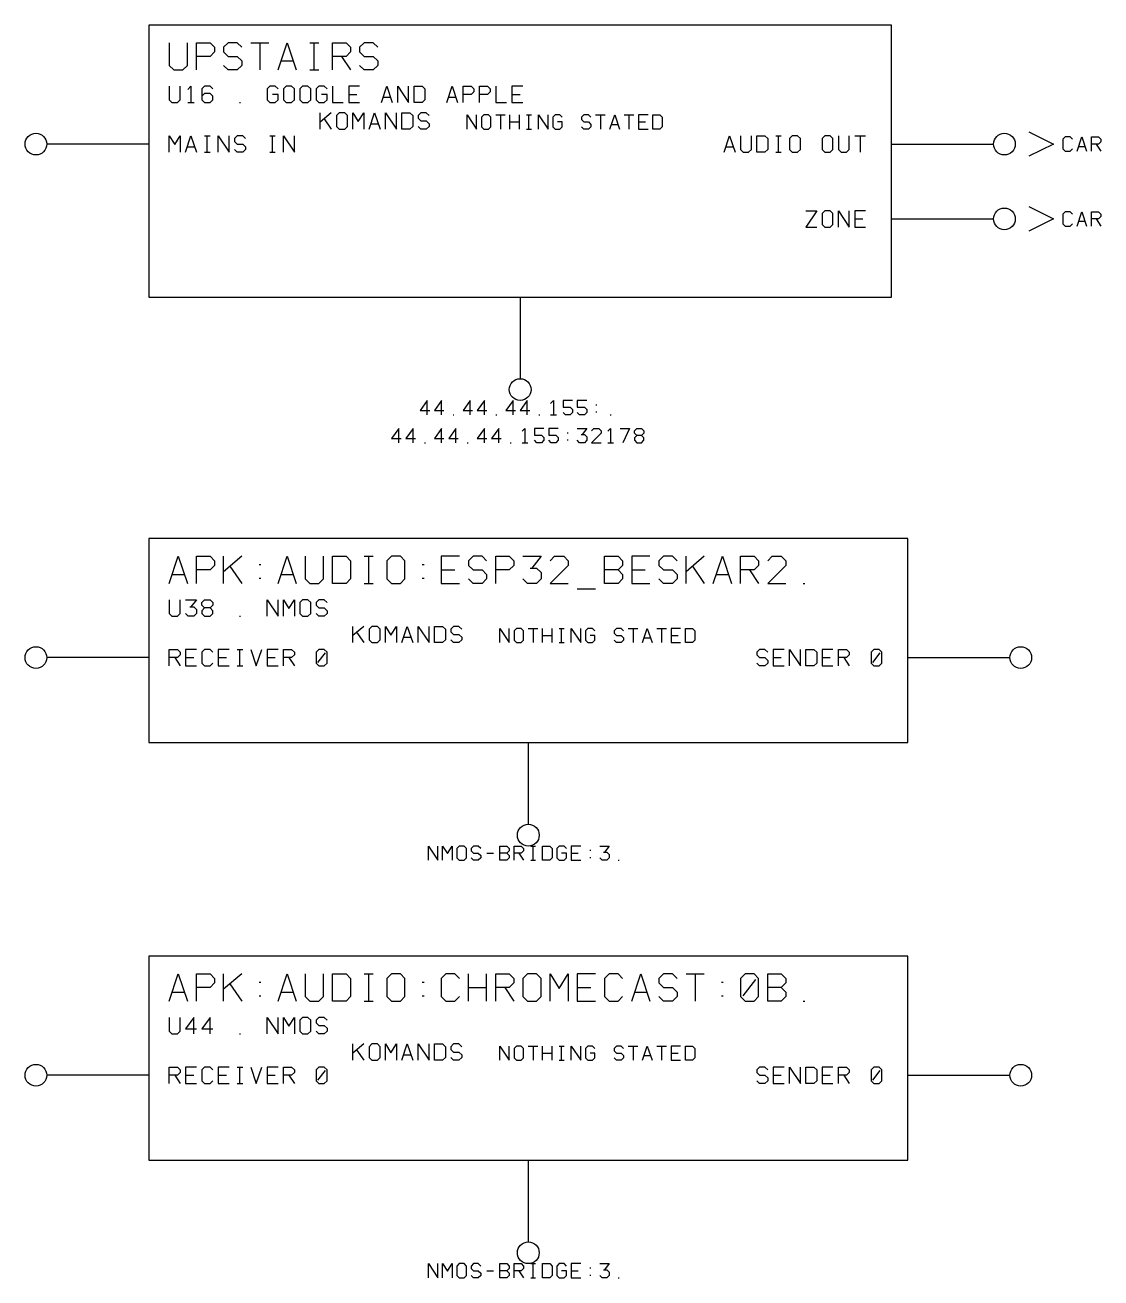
# Model space of a CAD drawing. Header units: millimetres. Extents: x 10 to 2534, y 10 to 1372.
# Drawn here: x 862.3 to 1020.5, y 1009.9 to 1194.1 of the extents above; entities that cross this region are included whole.
import ezdxf

# ---------------------------------------------------------------- set-up
doc = ezdxf.new("R2010")
doc.units = ezdxf.units.MM
for name, color, linetype, lineweight in [('DEVICE', 7, 'CONTINUOUS', 25), ('LABEL', 8, 'CONTINUOUS', 25), ('PANE', 250, 'CONTINUOUS', 25), ('POINT', 4, 'CONTINUOUS', 25), ('PORT_BUS', 5, 'CONTINUOUS', 25), ('PORT_IN', 3, 'CONTINUOUS', 25), ('PORT_OUT', 30, 'CONTINUOUS', 25), ('PORTAL', 2, 'CONTINUOUS', 25)]:
    doc.layers.add(name, color=color, linetype=linetype, lineweight=lineweight)

msp = doc.modelspace()

# ---------------------------------------------------------------- linework, layer by layer
at = {"layer": 'DEVICE'}
for points in [[(880.5, 1154.1), (989.7, 1154.1), (989.7, 1194.1), (880.5, 1194.1)], [(880.5, 1088.6), (992.1, 1088.6), (992.1, 1118.6), (880.5, 1118.6)], [(880.5, 1027.2), (992.1, 1027.2), (992.1, 1057.2), (880.5, 1057.2)]]:
    msp.add_lwpolyline(points, close=True, dxfattribs=at)
at = {"layer": 'LABEL'}
for points in [[(883.5, 1191.5), (883.5, 1188.166667), (884.166667, 1187.5), (885.5, 1187.5), (886.166667, 1188.166667), (886.166667, 1191.5)], [(887.5, 1187.5), (887.5, 1191.5), (889.5, 1191.5), (890.166667, 1190.833333), (890.166667, 1190.166667), (889.5, 1189.5), (887.5, 1189.5)], [(894.166667, 1190.833333), (893.5, 1191.5), (892.166667, 1191.5), (891.5, 1190.833333), (891.5, 1190.166667), (892.166667, 1189.5), (893.5, 1189.5), (894.166667, 1188.833333), (894.166667, 1188.166667), (893.5, 1187.5), (892.166667, 1187.5), (891.5, 1188.166667)], [(895.5, 1191.5), (898.166667, 1191.5)], [(896.833333, 1191.5), (896.833333, 1187.5)], [(899.5, 1187.5), (900.833333, 1191.5), (902.166667, 1187.5)], [(904.166667, 1191.5), (905.5, 1191.5)], [(904.833333, 1187.5), (904.833333, 1191.5)], [(907.5, 1187.5), (907.5, 1191.5), (909.5, 1191.5), (910.166667, 1190.833333), (910.166667, 1190.166667), (909.5, 1189.5), (907.5, 1189.5)], [(914.166667, 1190.833333), (913.5, 1191.5), (912.166667, 1191.5), (911.5, 1190.833333), (911.5, 1190.166667), (912.166667, 1189.5), (913.5, 1189.5), (914.166667, 1188.833333), (914.166667, 1188.166667), (913.5, 1187.5), (912.166667, 1187.5), (911.5, 1188.166667)], [(899.966667, 1188.833333), (901.7, 1188.833333)], [(908.833333, 1189.5), (910.166667, 1187.5)], [(904.166667, 1187.5), (905.5, 1187.5)], [(883.5, 1185.1), (883.5, 1183.1), (883.9, 1182.7), (884.7, 1182.7), (885.1, 1183.1), (885.1, 1185.1)], [(886.22, 1184.62), (886.7, 1185.1), (886.7, 1182.7)], [(889.9, 1184.7), (889.5, 1185.1), (888.7, 1185.1), (888.3, 1184.7), (888.3, 1183.1), (888.7, 1182.7), (889.5, 1182.7), (889.9, 1183.1), (889.9, 1183.66), (889.5, 1184.06), (888.7, 1184.06), (888.3, 1183.66)], [(899.5, 1184.7), (899.1, 1185.1), (898.3, 1185.1), (897.9, 1184.7), (897.9, 1183.1), (898.3, 1182.7), (899.1, 1182.7), (899.5, 1183.1), (899.5, 1183.9), (898.7, 1183.9)], [(900.7, 1182.7), (901.5, 1182.7), (901.9, 1183.1), (901.9, 1184.7), (901.5, 1185.1), (900.7, 1185.1), (900.3, 1184.7), (900.3, 1183.1), (900.7, 1182.7)], [(903.1, 1182.7), (903.9, 1182.7), (904.3, 1183.1), (904.3, 1184.7), (903.9, 1185.1), (903.1, 1185.1), (902.7, 1184.7), (902.7, 1183.1), (903.1, 1182.7)], [(906.7, 1184.7), (906.3, 1185.1), (905.5, 1185.1), (905.1, 1184.7), (905.1, 1183.1), (905.5, 1182.7), (906.3, 1182.7), (906.7, 1183.1), (906.7, 1183.9), (905.9, 1183.9)], [(907.5, 1185.1), (907.5, 1182.7), (909.1, 1182.7)], [(911.5, 1185.1), (909.9, 1185.1), (909.9, 1182.7), (911.5, 1182.7)], [(914.7, 1182.7), (915.5, 1185.1), (916.3, 1182.7)], [(917.1, 1182.7), (917.1, 1185.1), (918.7, 1182.7), (918.7, 1185.1)], [(919.5, 1182.7), (919.5, 1185.1), (920.7, 1185.1), (921.1, 1184.7), (921.1, 1183.1), (920.7, 1182.7), (919.5, 1182.7)], [(924.3, 1182.7), (925.1, 1185.1), (925.9, 1182.7)], [(926.7, 1182.7), (926.7, 1185.1), (927.9, 1185.1), (928.3, 1184.7), (928.3, 1184.3), (927.9, 1183.9), (926.7, 1183.9)], [(929.1, 1182.7), (929.1, 1185.1), (930.3, 1185.1), (930.7, 1184.7), (930.7, 1184.3), (930.3, 1183.9), (929.1, 1183.9)], [(931.5, 1185.1), (931.5, 1182.7), (933.1, 1182.7)], [(935.5, 1185.1), (933.9, 1185.1), (933.9, 1182.7), (935.5, 1182.7)], [(886.22, 1182.7), (887.18, 1182.7)], [(893.82, 1182.7), (893.98, 1182.7)], [(909.9, 1183.9), (911.1, 1183.9)], [(914.98, 1183.5), (916.02, 1183.5)], [(924.58, 1183.5), (925.62, 1183.5)], [(933.9, 1183.9), (935.1, 1183.9)], [(883.5, 1175.4), (883.5, 1177.8), (884.3, 1176.52), (885.1, 1177.8), (885.1, 1175.4)], [(885.9, 1175.4), (886.7, 1177.8), (887.5, 1175.4)], [(888.7, 1177.8), (889.5, 1177.8)], [(889.1, 1175.4), (889.1, 1177.8)], [(890.7, 1175.4), (890.7, 1177.8), (892.3, 1175.4), (892.3, 1177.8)], [(894.7, 1177.4), (894.3, 1177.8), (893.5, 1177.8), (893.1, 1177.4), (893.1, 1177), (893.5, 1176.6), (894.3, 1176.6), (894.7, 1176.2), (894.7, 1175.8), (894.3, 1175.4), (893.5, 1175.4), (893.1, 1175.8)], [(898.3, 1177.8), (899.1, 1177.8)], [(898.7, 1175.4), (898.7, 1177.8)], [(900.3, 1175.4), (900.3, 1177.8), (901.9, 1175.4), (901.9, 1177.8)], [(965.1, 1175.4), (965.9, 1177.8), (966.7, 1175.4)], [(967.5, 1177.8), (967.5, 1175.8), (967.9, 1175.4), (968.7, 1175.4), (969.1, 1175.8), (969.1, 1177.8)], [(969.9, 1175.4), (969.9, 1177.8), (971.1, 1177.8), (971.5, 1177.4), (971.5, 1175.8), (971.1, 1175.4), (969.9, 1175.4)], [(972.7, 1177.8), (973.5, 1177.8)], [(973.1, 1175.4), (973.1, 1177.8)], [(975.1, 1175.4), (975.9, 1175.4), (976.3, 1175.8), (976.3, 1177.4), (975.9, 1177.8), (975.1, 1177.8), (974.7, 1177.4), (974.7, 1175.8), (975.1, 1175.4)], [(979.9, 1175.4), (980.7, 1175.4), (981.1, 1175.8), (981.1, 1177.4), (980.7, 1177.8), (979.9, 1177.8), (979.5, 1177.4), (979.5, 1175.8), (979.9, 1175.4)], [(981.9, 1177.8), (981.9, 1175.8), (982.3, 1175.4), (983.1, 1175.4), (983.5, 1175.8), (983.5, 1177.8)], [(984.3, 1177.8), (985.9, 1177.8)], [(985.1, 1177.8), (985.1, 1175.4)], [(886.18, 1176.2), (887.22, 1176.2)], [(888.7, 1175.4), (889.5, 1175.4)], [(898.3, 1175.4), (899.1, 1175.4)], [(965.38, 1176.2), (966.42, 1176.2)], [(972.7, 1175.4), (973.5, 1175.4)], [(977.1, 1166.8), (978.7, 1166.8), (977.1, 1164.4), (978.7, 1164.4)], [(979.9, 1164.4), (980.7, 1164.4), (981.1, 1164.8), (981.1, 1166.4), (980.7, 1166.8), (979.9, 1166.8), (979.5, 1166.4), (979.5, 1164.8), (979.9, 1164.4)], [(981.9, 1164.4), (981.9, 1166.8), (983.5, 1164.4), (983.5, 1166.8)], [(985.9, 1166.8), (984.3, 1166.8), (984.3, 1164.4), (985.9, 1164.4)], [(984.3, 1165.6), (985.5, 1165.6)], [(921.45, 1136.8), (921.45, 1138.9), (920.4, 1137.43), (921.8, 1137.43)], [(923.55, 1136.8), (923.55, 1138.9), (922.5, 1137.43), (923.9, 1137.43)], [(927.75, 1136.8), (927.75, 1138.9), (926.7, 1137.43), (928.1, 1137.43)], [(929.85, 1136.8), (929.85, 1138.9), (928.8, 1137.43), (930.2, 1137.43)], [(934.05, 1136.8), (934.05, 1138.9), (933, 1137.43), (934.4, 1137.43)], [(936.15, 1136.8), (936.15, 1138.9), (935.1, 1137.43), (936.5, 1137.43)], [(939.58, 1138.48), (940, 1138.9), (940, 1136.8)], [(942.8, 1138.9), (941.4, 1138.9), (941.4, 1137.92), (942.45, 1137.92), (942.8, 1137.57), (942.8, 1137.15), (942.45, 1136.8), (941.75, 1136.8), (941.4, 1137.15)], [(944.9, 1138.9), (943.5, 1138.9), (943.5, 1137.92), (944.55, 1137.92), (944.9, 1137.57), (944.9, 1137.15), (944.55, 1136.8), (943.85, 1136.8), (943.5, 1137.15)], [(925.23, 1136.8), (925.37, 1136.8)], [(931.53, 1136.8), (931.67, 1136.8)], [(937.83, 1136.8), (937.97, 1136.8)], [(939.58, 1136.8), (940.42, 1136.8)], [(946.23, 1138.27), (946.37, 1138.27)], [(946.23, 1137.22), (946.37, 1137.22)], [(948.33, 1136.8), (948.47, 1136.8)], [(883.5, 1112), (884.833333, 1116), (886.166667, 1112)], [(887.5, 1112), (887.5, 1116), (889.5, 1116), (890.166667, 1115.333333), (890.166667, 1114.666667), (889.5, 1114), (887.5, 1114)], [(891.5, 1112), (891.5, 1116)], [(894.166667, 1116), (891.5, 1113.733333)], [(892.433333, 1114.533333), (894.166667, 1112)], [(896.7, 1114.8), (896.966667, 1114.8)], [(899.5, 1112), (900.833333, 1116), (902.166667, 1112)], [(903.5, 1116), (903.5, 1112.666667), (904.166667, 1112), (905.5, 1112), (906.166667, 1112.666667), (906.166667, 1116)], [(907.5, 1112), (907.5, 1116), (909.5, 1116), (910.166667, 1115.333333), (910.166667, 1112.666667), (909.5, 1112), (907.5, 1112)], [(912.166667, 1116), (913.5, 1116)], [(912.833333, 1112), (912.833333, 1116)], [(916.166667, 1112), (917.5, 1112), (918.166667, 1112.666667), (918.166667, 1115.333333), (917.5, 1116), (916.166667, 1116), (915.5, 1115.333333), (915.5, 1112.666667), (916.166667, 1112)], [(920.7, 1114.8), (920.966667, 1114.8)], [(926.166667, 1116), (923.5, 1116), (923.5, 1112), (926.166667, 1112)], [(930.166667, 1115.333333), (929.5, 1116), (928.166667, 1116), (927.5, 1115.333333), (927.5, 1114.666667), (928.166667, 1114), (929.5, 1114), (930.166667, 1113.333333), (930.166667, 1112.666667), (929.5, 1112), (928.166667, 1112), (927.5, 1112.666667)], [(931.5, 1112), (931.5, 1116), (933.5, 1116), (934.166667, 1115.333333), (934.166667, 1114.666667), (933.5, 1114), (931.5, 1114)], [(935.5, 1116), (938.166667, 1116), (936.833333, 1114.266667)], [(939.5, 1115.333333), (940.166667, 1116), (941.5, 1116), (942.166667, 1115.333333), (942.166667, 1114.666667), (939.5, 1112), (942.166667, 1112)], [(947.5, 1112), (947.5, 1116), (949.5, 1116), (950.166667, 1115.333333), (950.166667, 1114.666667), (949.5, 1114), (947.5, 1114)], [(954.166667, 1116), (951.5, 1116), (951.5, 1112), (954.166667, 1112)], [(958.166667, 1115.333333), (957.5, 1116), (956.166667, 1116), (955.5, 1115.333333), (955.5, 1114.666667), (956.166667, 1114), (957.5, 1114), (958.166667, 1113.333333), (958.166667, 1112.666667), (957.5, 1112), (956.166667, 1112), (955.5, 1112.666667)], [(959.5, 1112), (959.5, 1116)], [(962.166667, 1116), (959.5, 1113.733333)], [(960.433333, 1114.533333), (962.166667, 1112)], [(963.5, 1112), (964.833333, 1116), (966.166667, 1112)], [(967.5, 1112), (967.5, 1116), (969.5, 1116), (970.166667, 1115.333333), (970.166667, 1114.666667), (969.5, 1114), (967.5, 1114)], [(971.5, 1115.333333), (972.166667, 1116), (973.5, 1116), (974.166667, 1115.333333), (974.166667, 1114.666667), (971.5, 1112), (974.166667, 1112)], [(883.966667, 1113.333333), (885.7, 1113.333333)], [(896.7, 1112.8), (896.966667, 1112.8)], [(899.966667, 1113.333333), (901.7, 1113.333333)], [(920.7, 1112.8), (920.966667, 1112.8)], [(923.5, 1114), (925.5, 1114)], [(936.566667, 1114.266667), (937.5, 1114.266667), (938.166667, 1113.6), (938.166667, 1112.666667), (937.5, 1112), (936.166667, 1112), (935.5, 1112.666667)], [(949.5, 1114), (950.166667, 1113.333333), (950.166667, 1112.666667), (949.5, 1112), (947.5, 1112)], [(951.5, 1114), (953.5, 1114)], [(963.966667, 1113.333333), (965.7, 1113.333333)], [(968.833333, 1114), (970.166667, 1112)], [(912.166667, 1112), (913.5, 1112)], [(943.5, 1111.2), (946.166667, 1111.2)], [(976.7, 1112), (976.966667, 1112)], [(883.5, 1109.6), (883.5, 1107.6), (883.9, 1107.2), (884.7, 1107.2), (885.1, 1107.6), (885.1, 1109.6)], [(885.9, 1109.6), (887.5, 1109.6), (886.7, 1108.56)], [(888.7, 1108.4), (888.3, 1108.8), (888.3, 1109.2), (888.7, 1109.6), (889.5, 1109.6), (889.9, 1109.2), (889.9, 1108.8), (889.5, 1108.4), (888.7, 1108.4), (888.3, 1108), (888.3, 1107.6), (888.7, 1107.2), (889.5, 1107.2), (889.9, 1107.6), (889.9, 1108), (889.5, 1108.4)], [(897.9, 1107.2), (897.9, 1109.6), (899.5, 1107.2), (899.5, 1109.6)], [(900.3, 1107.2), (900.3, 1109.6), (901.1, 1108.32), (901.9, 1109.6), (901.9, 1107.2)], [(903.1, 1107.2), (903.9, 1107.2), (904.3, 1107.6), (904.3, 1109.2), (903.9, 1109.6), (903.1, 1109.6), (902.7, 1109.2), (902.7, 1107.6), (903.1, 1107.2)], [(906.7, 1109.2), (906.3, 1109.6), (905.5, 1109.6), (905.1, 1109.2), (905.1, 1108.8), (905.5, 1108.4), (906.3, 1108.4), (906.7, 1108), (906.7, 1107.6), (906.3, 1107.2), (905.5, 1107.2), (905.1, 1107.6)], [(886.54, 1108.56), (887.1, 1108.56), (887.5, 1108.16), (887.5, 1107.6), (887.1, 1107.2), (886.3, 1107.2), (885.9, 1107.6)], [(893.82, 1107.2), (893.98, 1107.2)], [(883.5, 1099.9), (883.5, 1102.3), (884.7, 1102.3), (885.1, 1101.9), (885.1, 1101.5), (884.7, 1101.1), (883.5, 1101.1)], [(887.5, 1102.3), (885.9, 1102.3), (885.9, 1099.9), (887.5, 1099.9)], [(889.9, 1101.9), (889.5, 1102.3), (888.7, 1102.3), (888.3, 1101.9), (888.3, 1100.3), (888.7, 1099.9), (889.5, 1099.9), (889.9, 1100.3)], [(892.3, 1102.3), (890.7, 1102.3), (890.7, 1099.9), (892.3, 1099.9)], [(893.5, 1102.3), (894.3, 1102.3)], [(893.9, 1099.9), (893.9, 1102.3)], [(895.5, 1102.3), (896.3, 1099.9), (897.1, 1102.3)], [(899.5, 1102.3), (897.9, 1102.3), (897.9, 1099.9), (899.5, 1099.9)], [(900.3, 1099.9), (900.3, 1102.3), (901.5, 1102.3), (901.9, 1101.9), (901.9, 1101.5), (901.5, 1101.1), (900.3, 1101.1)], [(905.5, 1099.9), (906.3, 1099.9), (906.7, 1100.3), (906.7, 1101.9), (906.3, 1102.3), (905.5, 1102.3), (905.1, 1101.9), (905.1, 1100.3), (905.5, 1099.9)], [(905.34, 1100.38), (906.46, 1101.82)], [(971.5, 1101.9), (971.1, 1102.3), (970.3, 1102.3), (969.9, 1101.9), (969.9, 1101.5), (970.3, 1101.1), (971.1, 1101.1), (971.5, 1100.7), (971.5, 1100.3), (971.1, 1099.9), (970.3, 1099.9), (969.9, 1100.3)], [(973.9, 1102.3), (972.3, 1102.3), (972.3, 1099.9), (973.9, 1099.9)], [(974.7, 1099.9), (974.7, 1102.3), (976.3, 1099.9), (976.3, 1102.3)], [(977.1, 1099.9), (977.1, 1102.3), (978.3, 1102.3), (978.7, 1101.9), (978.7, 1100.3), (978.3, 1099.9), (977.1, 1099.9)], [(981.1, 1102.3), (979.5, 1102.3), (979.5, 1099.9), (981.1, 1099.9)], [(981.9, 1099.9), (981.9, 1102.3), (983.1, 1102.3), (983.5, 1101.9), (983.5, 1101.5), (983.1, 1101.1), (981.9, 1101.1)], [(987.1, 1099.9), (987.9, 1099.9), (988.3, 1100.3), (988.3, 1101.9), (987.9, 1102.3), (987.1, 1102.3), (986.7, 1101.9), (986.7, 1100.3), (987.1, 1099.9)], [(986.94, 1100.38), (988.06, 1101.82)], [(884.3, 1101.1), (885.1, 1099.9)], [(885.9, 1101.1), (887.1, 1101.1)], [(890.7, 1101.1), (891.9, 1101.1)], [(893.5, 1099.9), (894.3, 1099.9)], [(897.9, 1101.1), (899.1, 1101.1)], [(901.1, 1101.1), (901.9, 1099.9)], [(972.3, 1101.1), (973.5, 1101.1)], [(979.5, 1101.1), (980.7, 1101.1)], [(982.7, 1101.1), (983.5, 1099.9)], [(921.6, 1071.3), (921.6, 1073.4), (923, 1071.3), (923, 1073.4)], [(923.7, 1071.3), (923.7, 1073.4), (924.4, 1072.28), (925.1, 1073.4), (925.1, 1071.3)], [(926.15, 1071.3), (926.85, 1071.3), (927.2, 1071.65), (927.2, 1073.05), (926.85, 1073.4), (926.15, 1073.4), (925.8, 1073.05), (925.8, 1071.65), (926.15, 1071.3)], [(929.3, 1073.05), (928.95, 1073.4), (928.25, 1073.4), (927.9, 1073.05), (927.9, 1072.7), (928.25, 1072.35), (928.95, 1072.35), (929.3, 1072), (929.3, 1071.65), (928.95, 1071.3), (928.25, 1071.3), (927.9, 1071.65)], [(930.21, 1072.35), (931.19, 1072.35)], [(932.1, 1071.3), (932.1, 1073.4), (933.15, 1073.4), (933.5, 1073.05), (933.5, 1072.7), (933.15, 1072.35), (932.1, 1072.35)], [(933.15, 1072.35), (933.5, 1072), (933.5, 1071.65), (933.15, 1071.3), (932.1, 1071.3)], [(934.2, 1071.3), (934.2, 1073.4), (935.25, 1073.4), (935.6, 1073.05), (935.6, 1072.7), (935.25, 1072.35), (934.2, 1072.35)], [(934.9, 1072.35), (935.6, 1071.3)], [(936.65, 1073.4), (937.35, 1073.4)], [(937, 1071.3), (937, 1073.4)], [(938.4, 1071.3), (938.4, 1073.4), (939.45, 1073.4), (939.8, 1073.05), (939.8, 1071.65), (939.45, 1071.3), (938.4, 1071.3)], [(941.9, 1073.05), (941.55, 1073.4), (940.85, 1073.4), (940.5, 1073.05), (940.5, 1071.65), (940.85, 1071.3), (941.55, 1071.3), (941.9, 1071.65), (941.9, 1072.35), (941.2, 1072.35)], [(944, 1073.4), (942.6, 1073.4), (942.6, 1071.3), (944, 1071.3)], [(942.6, 1072.35), (943.65, 1072.35)], [(945.33, 1072.77), (945.47, 1072.77)], [(946.8, 1073.4), (948.2, 1073.4), (947.5, 1072.49)], [(947.36, 1072.49), (947.85, 1072.49), (948.2, 1072.14), (948.2, 1071.65), (947.85, 1071.3), (947.15, 1071.3), (946.8, 1071.65)], [(936.65, 1071.3), (937.35, 1071.3)], [(945.33, 1071.72), (945.47, 1071.72)], [(949.53, 1071.3), (949.67, 1071.3)], [(883.5, 1050.6), (884.833333, 1054.6), (886.166667, 1050.6)], [(887.5, 1050.6), (887.5, 1054.6), (889.5, 1054.6), (890.166667, 1053.933333), (890.166667, 1053.266667), (889.5, 1052.6), (887.5, 1052.6)], [(891.5, 1050.6), (891.5, 1054.6)], [(894.166667, 1054.6), (891.5, 1052.333333)], [(899.5, 1050.6), (900.833333, 1054.6), (902.166667, 1050.6)], [(903.5, 1054.6), (903.5, 1051.266667), (904.166667, 1050.6), (905.5, 1050.6), (906.166667, 1051.266667), (906.166667, 1054.6)], [(907.5, 1050.6), (907.5, 1054.6), (909.5, 1054.6), (910.166667, 1053.933333), (910.166667, 1051.266667), (909.5, 1050.6), (907.5, 1050.6)], [(912.166667, 1054.6), (913.5, 1054.6)], [(912.833333, 1050.6), (912.833333, 1054.6)], [(916.166667, 1050.6), (917.5, 1050.6), (918.166667, 1051.266667), (918.166667, 1053.933333), (917.5, 1054.6), (916.166667, 1054.6), (915.5, 1053.933333), (915.5, 1051.266667), (916.166667, 1050.6)], [(926.166667, 1053.933333), (925.5, 1054.6), (924.166667, 1054.6), (923.5, 1053.933333), (923.5, 1051.266667), (924.166667, 1050.6), (925.5, 1050.6), (926.166667, 1051.266667)], [(927.5, 1050.6), (927.5, 1054.6)], [(930.166667, 1050.6), (930.166667, 1054.6)], [(931.5, 1050.6), (931.5, 1054.6), (933.5, 1054.6), (934.166667, 1053.933333), (934.166667, 1053.266667), (933.5, 1052.6), (931.5, 1052.6)], [(936.166667, 1050.6), (937.5, 1050.6), (938.166667, 1051.266667), (938.166667, 1053.933333), (937.5, 1054.6), (936.166667, 1054.6), (935.5, 1053.933333), (935.5, 1051.266667), (936.166667, 1050.6)], [(939.5, 1050.6), (939.5, 1054.6), (940.833333, 1052.466667), (942.166667, 1054.6), (942.166667, 1050.6)], [(946.166667, 1054.6), (943.5, 1054.6), (943.5, 1050.6), (946.166667, 1050.6)], [(950.166667, 1053.933333), (949.5, 1054.6), (948.166667, 1054.6), (947.5, 1053.933333), (947.5, 1051.266667), (948.166667, 1050.6), (949.5, 1050.6), (950.166667, 1051.266667)], [(951.5, 1050.6), (952.833333, 1054.6), (954.166667, 1050.6)], [(958.166667, 1053.933333), (957.5, 1054.6), (956.166667, 1054.6), (955.5, 1053.933333), (955.5, 1053.266667), (956.166667, 1052.6), (957.5, 1052.6), (958.166667, 1051.933333), (958.166667, 1051.266667), (957.5, 1050.6), (956.166667, 1050.6), (955.5, 1051.266667)], [(959.5, 1054.6), (962.166667, 1054.6)], [(960.833333, 1054.6), (960.833333, 1050.6)], [(968.166667, 1050.6), (969.5, 1050.6), (970.166667, 1051.266667), (970.166667, 1053.933333), (969.5, 1054.6), (968.166667, 1054.6), (967.5, 1053.933333), (967.5, 1051.266667), (968.166667, 1050.6)], [(967.9, 1051.4), (969.766667, 1053.8)], [(971.5, 1050.6), (971.5, 1054.6), (973.5, 1054.6), (974.166667, 1053.933333), (974.166667, 1053.266667), (973.5, 1052.6), (971.5, 1052.6)], [(883.966667, 1051.933333), (885.7, 1051.933333)], [(892.433333, 1053.133333), (894.166667, 1050.6)], [(896.7, 1053.4), (896.966667, 1053.4)], [(899.966667, 1051.933333), (901.7, 1051.933333)], [(920.7, 1053.4), (920.966667, 1053.4)], [(927.5, 1052.6), (930.166667, 1052.6)], [(932.833333, 1052.6), (934.166667, 1050.6)], [(943.5, 1052.6), (945.5, 1052.6)], [(951.966667, 1051.933333), (953.7, 1051.933333)], [(964.7, 1053.4), (964.966667, 1053.4)], [(973.5, 1052.6), (974.166667, 1051.933333), (974.166667, 1051.266667), (973.5, 1050.6), (971.5, 1050.6)], [(896.7, 1051.4), (896.966667, 1051.4)], [(912.166667, 1050.6), (913.5, 1050.6)], [(920.7, 1051.4), (920.966667, 1051.4)], [(964.7, 1051.4), (964.966667, 1051.4)], [(976.7, 1050.6), (976.966667, 1050.6)], [(883.5, 1048.2), (883.5, 1046.2), (883.9, 1045.8), (884.7, 1045.8), (885.1, 1046.2), (885.1, 1048.2)], [(887.1, 1045.8), (887.1, 1048.2), (885.9, 1046.52), (887.5, 1046.52)], [(889.5, 1045.8), (889.5, 1048.2), (888.3, 1046.52), (889.9, 1046.52)], [(897.9, 1045.8), (897.9, 1048.2), (899.5, 1045.8), (899.5, 1048.2)], [(900.3, 1045.8), (900.3, 1048.2), (901.1, 1046.92), (901.9, 1048.2), (901.9, 1045.8)], [(903.1, 1045.8), (903.9, 1045.8), (904.3, 1046.2), (904.3, 1047.8), (903.9, 1048.2), (903.1, 1048.2), (902.7, 1047.8), (902.7, 1046.2), (903.1, 1045.8)], [(906.7, 1047.8), (906.3, 1048.2), (905.5, 1048.2), (905.1, 1047.8), (905.1, 1047.4), (905.5, 1047), (906.3, 1047), (906.7, 1046.6), (906.7, 1046.2), (906.3, 1045.8), (905.5, 1045.8), (905.1, 1046.2)], [(893.82, 1045.8), (893.98, 1045.8)], [(883.5, 1038.5), (883.5, 1040.9), (884.7, 1040.9), (885.1, 1040.5), (885.1, 1040.1), (884.7, 1039.7), (883.5, 1039.7)], [(887.5, 1040.9), (885.9, 1040.9), (885.9, 1038.5), (887.5, 1038.5)], [(889.9, 1040.5), (889.5, 1040.9), (888.7, 1040.9), (888.3, 1040.5), (888.3, 1038.9), (888.7, 1038.5), (889.5, 1038.5), (889.9, 1038.9)], [(892.3, 1040.9), (890.7, 1040.9), (890.7, 1038.5), (892.3, 1038.5)], [(893.5, 1040.9), (894.3, 1040.9)], [(893.9, 1038.5), (893.9, 1040.9)], [(895.5, 1040.9), (896.3, 1038.5), (897.1, 1040.9)], [(899.5, 1040.9), (897.9, 1040.9), (897.9, 1038.5), (899.5, 1038.5)], [(900.3, 1038.5), (900.3, 1040.9), (901.5, 1040.9), (901.9, 1040.5), (901.9, 1040.1), (901.5, 1039.7), (900.3, 1039.7)], [(905.5, 1038.5), (906.3, 1038.5), (906.7, 1038.9), (906.7, 1040.5), (906.3, 1040.9), (905.5, 1040.9), (905.1, 1040.5), (905.1, 1038.9), (905.5, 1038.5)], [(971.5, 1040.5), (971.1, 1040.9), (970.3, 1040.9), (969.9, 1040.5), (969.9, 1040.1), (970.3, 1039.7), (971.1, 1039.7), (971.5, 1039.3), (971.5, 1038.9), (971.1, 1038.5), (970.3, 1038.5), (969.9, 1038.9)], [(973.9, 1040.9), (972.3, 1040.9), (972.3, 1038.5), (973.9, 1038.5)], [(974.7, 1038.5), (974.7, 1040.9), (976.3, 1038.5), (976.3, 1040.9)], [(977.1, 1038.5), (977.1, 1040.9), (978.3, 1040.9), (978.7, 1040.5), (978.7, 1038.9), (978.3, 1038.5), (977.1, 1038.5)], [(981.1, 1040.9), (979.5, 1040.9), (979.5, 1038.5), (981.1, 1038.5)], [(981.9, 1038.5), (981.9, 1040.9), (983.1, 1040.9), (983.5, 1040.5), (983.5, 1040.1), (983.1, 1039.7), (981.9, 1039.7)], [(987.1, 1038.5), (987.9, 1038.5), (988.3, 1038.9), (988.3, 1040.5), (987.9, 1040.9), (987.1, 1040.9), (986.7, 1040.5), (986.7, 1038.9), (987.1, 1038.5)], [(884.3, 1039.7), (885.1, 1038.5)], [(885.9, 1039.7), (887.1, 1039.7)], [(890.7, 1039.7), (891.9, 1039.7)], [(897.9, 1039.7), (899.1, 1039.7)], [(901.1, 1039.7), (901.9, 1038.5)], [(905.34, 1038.98), (906.46, 1040.42)], [(972.3, 1039.7), (973.5, 1039.7)], [(979.5, 1039.7), (980.7, 1039.7)], [(982.7, 1039.7), (983.5, 1038.5)], [(986.94, 1038.98), (988.06, 1040.42)], [(893.5, 1038.5), (894.3, 1038.5)], [(921.6, 1009.9), (921.6, 1012), (923, 1009.9), (923, 1012)], [(923.7, 1009.9), (923.7, 1012), (924.4, 1010.88), (925.1, 1012), (925.1, 1009.9)], [(926.15, 1009.9), (926.85, 1009.9), (927.2, 1010.25), (927.2, 1011.65), (926.85, 1012), (926.15, 1012), (925.8, 1011.65), (925.8, 1010.25), (926.15, 1009.9)], [(929.3, 1011.65), (928.95, 1012), (928.25, 1012), (927.9, 1011.65), (927.9, 1011.3), (928.25, 1010.95), (928.95, 1010.95), (929.3, 1010.6), (929.3, 1010.25), (928.95, 1009.9), (928.25, 1009.9), (927.9, 1010.25)], [(932.1, 1009.9), (932.1, 1012), (933.15, 1012), (933.5, 1011.65), (933.5, 1011.3), (933.15, 1010.95), (932.1, 1010.95)], [(934.2, 1009.9), (934.2, 1012), (935.25, 1012), (935.6, 1011.65), (935.6, 1011.3), (935.25, 1010.95), (934.2, 1010.95)], [(936.65, 1012), (937.35, 1012)], [(937, 1009.9), (937, 1012)], [(938.4, 1009.9), (938.4, 1012), (939.45, 1012), (939.8, 1011.65), (939.8, 1010.25), (939.45, 1009.9), (938.4, 1009.9)], [(941.9, 1011.65), (941.55, 1012), (940.85, 1012), (940.5, 1011.65), (940.5, 1010.25), (940.85, 1009.9), (941.55, 1009.9), (941.9, 1010.25), (941.9, 1010.95), (941.2, 1010.95)], [(944, 1012), (942.6, 1012), (942.6, 1009.9), (944, 1009.9)], [(945.33, 1011.37), (945.47, 1011.37)], [(946.8, 1012), (948.2, 1012), (947.5, 1011.09)], [(930.21, 1010.95), (931.19, 1010.95)], [(933.15, 1010.95), (933.5, 1010.6), (933.5, 1010.25), (933.15, 1009.9), (932.1, 1009.9)], [(934.9, 1010.95), (935.6, 1009.9)], [(936.65, 1009.9), (937.35, 1009.9)], [(942.6, 1010.95), (943.65, 1010.95)], [(945.33, 1010.32), (945.47, 1010.32)], [(947.36, 1011.09), (947.85, 1011.09), (948.2, 1010.74), (948.2, 1010.25), (947.85, 1009.9), (947.15, 1009.9), (946.8, 1010.25)], [(949.53, 1009.9), (949.67, 1009.9)]]:
    msp.add_lwpolyline(points, dxfattribs=at)
at = {"layer": 'PANE'}
for points in [[(905.7, 1178.8), (905.7, 1181.2)], [(907.3, 1181.2), (905.7, 1179.84)], [(908.5, 1178.8), (909.3, 1178.8), (909.7, 1179.2), (909.7, 1180.8), (909.3, 1181.2), (908.5, 1181.2), (908.1, 1180.8), (908.1, 1179.2), (908.5, 1178.8)], [(910.5, 1178.8), (910.5, 1181.2), (911.3, 1179.92), (912.1, 1181.2), (912.1, 1178.8)], [(912.9, 1178.8), (913.7, 1181.2), (914.5, 1178.8)], [(915.3, 1178.8), (915.3, 1181.2), (916.9, 1178.8), (916.9, 1181.2)], [(917.7, 1178.8), (917.7, 1181.2), (918.9, 1181.2), (919.3, 1180.8), (919.3, 1179.2), (918.9, 1178.8), (917.7, 1178.8)], [(921.7, 1180.8), (921.3, 1181.2), (920.5, 1181.2), (920.1, 1180.8), (920.1, 1180.4), (920.5, 1180), (921.3, 1180), (921.7, 1179.6), (921.7, 1179.2), (921.3, 1178.8), (920.5, 1178.8), (920.1, 1179.2)], [(927.3, 1178.8), (927.3, 1180.9), (928.7, 1178.8), (928.7, 1180.9)], [(929.75, 1178.8), (930.45, 1178.8), (930.8, 1179.15), (930.8, 1180.55), (930.45, 1180.9), (929.75, 1180.9), (929.4, 1180.55), (929.4, 1179.15), (929.75, 1178.8)], [(931.5, 1180.9), (932.9, 1180.9)], [(932.2, 1180.9), (932.2, 1178.8)], [(933.6, 1178.8), (933.6, 1180.9)], [(935, 1178.8), (935, 1180.9)], [(936.05, 1180.9), (936.75, 1180.9)], [(936.4, 1178.8), (936.4, 1180.9)], [(937.8, 1178.8), (937.8, 1180.9), (939.2, 1178.8), (939.2, 1180.9)], [(941.3, 1180.55), (940.95, 1180.9), (940.25, 1180.9), (939.9, 1180.55), (939.9, 1179.15), (940.25, 1178.8), (940.95, 1178.8), (941.3, 1179.15), (941.3, 1179.85), (940.6, 1179.85)], [(945.5, 1180.55), (945.15, 1180.9), (944.45, 1180.9), (944.1, 1180.55), (944.1, 1180.2), (944.45, 1179.85), (945.15, 1179.85), (945.5, 1179.5), (945.5, 1179.15), (945.15, 1178.8), (944.45, 1178.8), (944.1, 1179.15)], [(946.2, 1180.9), (947.6, 1180.9)], [(946.9, 1180.9), (946.9, 1178.8)], [(948.3, 1178.8), (949, 1180.9), (949.7, 1178.8)], [(950.4, 1180.9), (951.8, 1180.9)], [(951.1, 1180.9), (951.1, 1178.8)], [(953.9, 1180.9), (952.5, 1180.9), (952.5, 1178.8), (953.9, 1178.8)], [(954.6, 1178.8), (954.6, 1180.9), (955.65, 1180.9), (956, 1180.55), (956, 1179.15), (955.65, 1178.8), (954.6, 1178.8)], [(906.26, 1180.32), (907.3, 1178.8)], [(913.18, 1179.6), (914.22, 1179.6)], [(933.6, 1179.85), (935, 1179.85)], [(948.545, 1179.5), (949.455, 1179.5)], [(952.5, 1179.85), (953.55, 1179.85)], [(936.05, 1178.8), (936.75, 1178.8)], [(910.5, 1103.3), (910.5, 1105.7)], [(912.1, 1105.7), (910.5, 1104.34)], [(913.3, 1103.3), (914.1, 1103.3), (914.5, 1103.7), (914.5, 1105.3), (914.1, 1105.7), (913.3, 1105.7), (912.9, 1105.3), (912.9, 1103.7), (913.3, 1103.3)], [(915.3, 1103.3), (915.3, 1105.7), (916.1, 1104.42), (916.9, 1105.7), (916.9, 1103.3)], [(917.7, 1103.3), (918.5, 1105.7), (919.3, 1103.3)], [(920.1, 1103.3), (920.1, 1105.7), (921.7, 1103.3), (921.7, 1105.7)], [(922.5, 1103.3), (922.5, 1105.7), (923.7, 1105.7), (924.1, 1105.3), (924.1, 1103.7), (923.7, 1103.3), (922.5, 1103.3)], [(926.5, 1105.3), (926.1, 1105.7), (925.3, 1105.7), (924.9, 1105.3), (924.9, 1104.9), (925.3, 1104.5), (926.1, 1104.5), (926.5, 1104.1), (926.5, 1103.7), (926.1, 1103.3), (925.3, 1103.3), (924.9, 1103.7)], [(932.1, 1103.3), (932.1, 1105.4), (933.5, 1103.3), (933.5, 1105.4)], [(934.55, 1103.3), (935.25, 1103.3), (935.6, 1103.65), (935.6, 1105.05), (935.25, 1105.4), (934.55, 1105.4), (934.2, 1105.05), (934.2, 1103.65), (934.55, 1103.3)], [(936.3, 1105.4), (937.7, 1105.4)], [(937, 1105.4), (937, 1103.3)], [(938.4, 1103.3), (938.4, 1105.4)], [(939.8, 1103.3), (939.8, 1105.4)], [(940.85, 1105.4), (941.55, 1105.4)], [(941.2, 1103.3), (941.2, 1105.4)], [(942.6, 1103.3), (942.6, 1105.4), (944, 1103.3), (944, 1105.4)], [(946.1, 1105.05), (945.75, 1105.4), (945.05, 1105.4), (944.7, 1105.05), (944.7, 1103.65), (945.05, 1103.3), (945.75, 1103.3), (946.1, 1103.65), (946.1, 1104.35), (945.4, 1104.35)], [(950.3, 1105.05), (949.95, 1105.4), (949.25, 1105.4), (948.9, 1105.05), (948.9, 1104.7), (949.25, 1104.35), (949.95, 1104.35), (950.3, 1104), (950.3, 1103.65), (949.95, 1103.3), (949.25, 1103.3), (948.9, 1103.65)], [(951, 1105.4), (952.4, 1105.4)], [(951.7, 1105.4), (951.7, 1103.3)], [(953.1, 1103.3), (953.8, 1105.4), (954.5, 1103.3)], [(955.2, 1105.4), (956.6, 1105.4)], [(955.9, 1105.4), (955.9, 1103.3)], [(958.7, 1105.4), (957.3, 1105.4), (957.3, 1103.3), (958.7, 1103.3)], [(959.4, 1103.3), (959.4, 1105.4), (960.45, 1105.4), (960.8, 1105.05), (960.8, 1103.65), (960.45, 1103.3), (959.4, 1103.3)], [(911.06, 1104.82), (912.1, 1103.3)], [(917.98, 1104.1), (919.02, 1104.1)], [(938.4, 1104.35), (939.8, 1104.35)], [(953.345, 1104), (954.255, 1104)], [(957.3, 1104.35), (958.35, 1104.35)], [(940.85, 1103.3), (941.55, 1103.3)], [(910.5, 1041.9), (910.5, 1044.3)], [(912.1, 1044.3), (910.5, 1042.94)], [(911.06, 1043.42), (912.1, 1041.9)], [(913.3, 1041.9), (914.1, 1041.9), (914.5, 1042.3), (914.5, 1043.9), (914.1, 1044.3), (913.3, 1044.3), (912.9, 1043.9), (912.9, 1042.3), (913.3, 1041.9)], [(915.3, 1041.9), (915.3, 1044.3), (916.1, 1043.02), (916.9, 1044.3), (916.9, 1041.9)], [(917.7, 1041.9), (918.5, 1044.3), (919.3, 1041.9)], [(917.98, 1042.7), (919.02, 1042.7)], [(920.1, 1041.9), (920.1, 1044.3), (921.7, 1041.9), (921.7, 1044.3)], [(922.5, 1041.9), (922.5, 1044.3), (923.7, 1044.3), (924.1, 1043.9), (924.1, 1042.3), (923.7, 1041.9), (922.5, 1041.9)], [(926.5, 1043.9), (926.1, 1044.3), (925.3, 1044.3), (924.9, 1043.9), (924.9, 1043.5), (925.3, 1043.1), (926.1, 1043.1), (926.5, 1042.7), (926.5, 1042.3), (926.1, 1041.9), (925.3, 1041.9), (924.9, 1042.3)], [(932.1, 1041.9), (932.1, 1044), (933.5, 1041.9), (933.5, 1044)], [(934.55, 1041.9), (935.25, 1041.9), (935.6, 1042.25), (935.6, 1043.65), (935.25, 1044), (934.55, 1044), (934.2, 1043.65), (934.2, 1042.25), (934.55, 1041.9)], [(936.3, 1044), (937.7, 1044)], [(937, 1044), (937, 1041.9)], [(938.4, 1041.9), (938.4, 1044)], [(938.4, 1042.95), (939.8, 1042.95)], [(939.8, 1041.9), (939.8, 1044)], [(940.85, 1044), (941.55, 1044)], [(941.2, 1041.9), (941.2, 1044)], [(942.6, 1041.9), (942.6, 1044), (944, 1041.9), (944, 1044)], [(946.1, 1043.65), (945.75, 1044), (945.05, 1044), (944.7, 1043.65), (944.7, 1042.25), (945.05, 1041.9), (945.75, 1041.9), (946.1, 1042.25), (946.1, 1042.95), (945.4, 1042.95)], [(950.3, 1043.65), (949.95, 1044), (949.25, 1044), (948.9, 1043.65), (948.9, 1043.3), (949.25, 1042.95), (949.95, 1042.95), (950.3, 1042.6), (950.3, 1042.25), (949.95, 1041.9), (949.25, 1041.9), (948.9, 1042.25)], [(951, 1044), (952.4, 1044)], [(951.7, 1044), (951.7, 1041.9)], [(953.1, 1041.9), (953.8, 1044), (954.5, 1041.9)], [(953.345, 1042.6), (954.255, 1042.6)], [(955.2, 1044), (956.6, 1044)], [(955.9, 1044), (955.9, 1041.9)], [(958.7, 1044), (957.3, 1044), (957.3, 1041.9), (958.7, 1041.9)], [(957.3, 1042.95), (958.35, 1042.95)], [(959.4, 1041.9), (959.4, 1044), (960.45, 1044), (960.8, 1043.65), (960.8, 1042.25), (960.45, 1041.9), (959.4, 1041.9)], [(940.85, 1041.9), (941.55, 1041.9)]]:
    msp.add_lwpolyline(points, dxfattribs=at)
at = {"layer": 'POINT'}
for centre in [(863.9, 1176.6), (1006.3, 1176.6), (1006.3, 1165.6), (935.1, 1140.5), (863.9, 1101.1), (1008.7, 1101.1), (936.3, 1075), (863.9, 1039.7), (1008.7, 1039.7), (936.3, 1013.6)]:
    msp.add_circle(centre, 1.6, dxfattribs=at)
at = {"layer": 'PORT_BUS'}
for p, q in [((935.1, 1154.1), (935.1, 1142.1)), ((936.3, 1088.6), (936.3, 1076.6)), ((936.3, 1027.2), (936.3, 1015.2))]:
    msp.add_line(p, q, dxfattribs=at)
at = {"layer": 'PORT_IN'}
for p, q in [((880.5, 1176.6), (865.5, 1176.6)), ((880.5, 1101.1), (865.5, 1101.1)), ((880.5, 1039.7), (865.5, 1039.7))]:
    msp.add_line(p, q, dxfattribs=at)
at = {"layer": 'PORT_OUT'}
for p, q in [((989.7, 1176.6), (1004.7, 1176.6)), ((989.7, 1165.6), (1004.7, 1165.6)), ((992.1, 1101.1), (1007.1, 1101.1)), ((992.1, 1039.7), (1007.1, 1039.7))]:
    msp.add_line(p, q, dxfattribs=at)
at = {"layer": 'PORTAL'}
for points in [[(1009.9, 1178.4), (1013.5, 1176.6), (1009.9, 1174.8)], [(1016.3, 1177.3), (1015.95, 1177.65), (1015.25, 1177.65), (1014.9, 1177.3), (1014.9, 1175.9), (1015.25, 1175.55), (1015.95, 1175.55), (1016.3, 1175.9)], [(1017, 1175.55), (1017.7, 1177.65), (1018.4, 1175.55)], [(1019.1, 1175.55), (1019.1, 1177.65), (1020.15, 1177.65), (1020.5, 1177.3), (1020.5, 1176.95), (1020.15, 1176.6), (1019.1, 1176.6)], [(1017.245, 1176.25), (1018.155, 1176.25)], [(1019.8, 1176.6), (1020.5, 1175.55)], [(1009.9, 1167.4), (1013.5, 1165.6), (1009.9, 1163.8)], [(1016.3, 1166.3), (1015.95, 1166.65), (1015.25, 1166.65), (1014.9, 1166.3), (1014.9, 1164.9), (1015.25, 1164.55), (1015.95, 1164.55), (1016.3, 1164.9)], [(1017, 1164.55), (1017.7, 1166.65), (1018.4, 1164.55)], [(1019.1, 1164.55), (1019.1, 1166.65), (1020.15, 1166.65), (1020.5, 1166.3), (1020.5, 1165.95), (1020.15, 1165.6), (1019.1, 1165.6)], [(1017.245, 1165.25), (1018.155, 1165.25)], [(1019.8, 1165.6), (1020.5, 1164.55)], [(917.25, 1132.7), (917.25, 1134.8), (916.2, 1133.33), (917.6, 1133.33)], [(919.35, 1132.7), (919.35, 1134.8), (918.3, 1133.33), (919.7, 1133.33)], [(923.55, 1132.7), (923.55, 1134.8), (922.5, 1133.33), (923.9, 1133.33)], [(925.65, 1132.7), (925.65, 1134.8), (924.6, 1133.33), (926, 1133.33)], [(929.85, 1132.7), (929.85, 1134.8), (928.8, 1133.33), (930.2, 1133.33)], [(931.95, 1132.7), (931.95, 1134.8), (930.9, 1133.33), (932.3, 1133.33)], [(935.38, 1134.38), (935.8, 1134.8), (935.8, 1132.7)], [(938.6, 1134.8), (937.2, 1134.8), (937.2, 1133.82), (938.25, 1133.82), (938.6, 1133.47), (938.6, 1133.05), (938.25, 1132.7), (937.55, 1132.7), (937.2, 1133.05)], [(940.7, 1134.8), (939.3, 1134.8), (939.3, 1133.82), (940.35, 1133.82), (940.7, 1133.47), (940.7, 1133.05), (940.35, 1132.7), (939.65, 1132.7), (939.3, 1133.05)], [(943.5, 1134.8), (944.9, 1134.8), (944.2, 1133.89)], [(945.6, 1134.45), (945.95, 1134.8), (946.65, 1134.8), (947, 1134.45), (947, 1134.1), (945.6, 1132.7), (947, 1132.7)], [(947.98, 1134.38), (948.4, 1134.8), (948.4, 1132.7)], [(949.8, 1134.8), (951.2, 1134.8), (950.22, 1132.7)], [(952.25, 1133.75), (951.9, 1134.1), (951.9, 1134.45), (952.25, 1134.8), (952.95, 1134.8), (953.3, 1134.45), (953.3, 1134.1), (952.95, 1133.75), (952.25, 1133.75), (951.9, 1133.4), (951.9, 1133.05), (952.25, 1132.7), (952.95, 1132.7), (953.3, 1133.05), (953.3, 1133.4), (952.95, 1133.75)], [(942.03, 1134.17), (942.17, 1134.17)], [(942.03, 1133.12), (942.17, 1133.12)], [(944.06, 1133.89), (944.55, 1133.89), (944.9, 1133.54), (944.9, 1133.05), (944.55, 1132.7), (943.85, 1132.7), (943.5, 1133.05)], [(921.03, 1132.7), (921.17, 1132.7)], [(927.33, 1132.7), (927.47, 1132.7)], [(933.63, 1132.7), (933.77, 1132.7)], [(935.38, 1132.7), (936.22, 1132.7)], [(947.98, 1132.7), (948.82, 1132.7)]]:
    msp.add_lwpolyline(points, dxfattribs=at)

doc.saveas('drawing.dxf')
